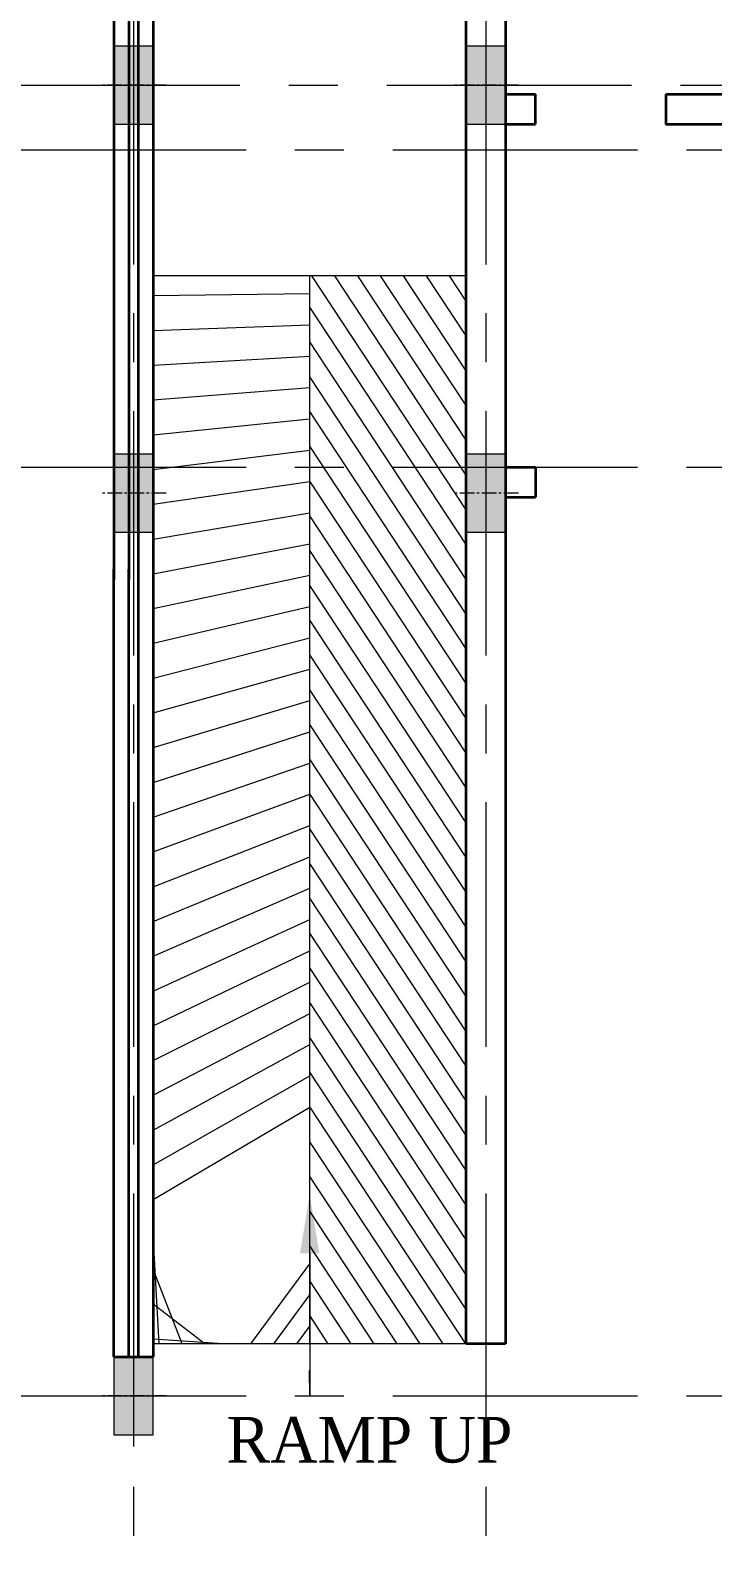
# Model space of a CAD drawing. Header units: inches. Extents: x 1789308 to 1948517, y 1504002 to 1708835.
# Drawn here: x 1897407 to 1898453, y 1665094 to 1667430 of the extents above; entities that cross this region are included whole.
import ezdxf
from ezdxf import colors
from ezdxf.entities.mleader import LeaderData, LeaderLine
from ezdxf.math import Vec2, Vec3

# ---------------------------------------------------------------- set-up
doc = ezdxf.new("R2010")
doc.units = ezdxf.units.IN
doc.header["$LTSCALE"] = 0.015
doc.header["$MEASUREMENT"] = 0
for name, pattern in [('$DDT_AUDIT_GENERATED_(C)', [0]), ('1', [0]), ('CENTER', [2, 1.25, -0.25, 0.25, -0.25]), ('CENTER2', [1.125, 0.75, -0.125, 0.125, -0.125])]:
    doc.linetypes.add(name, pattern=pattern)
for name, color, linetype, lineweight in [('CENTER LINE', 1, 'CENTER2', 18), ('COLUMN - HACTH - STR', 25, '$DDT_AUDIT_GENERATED_(C)', 15), ('COLUMN - STR', 6, 'Continuous', 15), ('GRID - COLUMN - STR', 251, 'CENTER', 15), ('RAMP', 252, '1', 9), ('SECTION -  LINE - STR', 3, 'Continuous', 20), ('TEXT', 7, 'Continuous', 5), ('wall', 1, 'Continuous', 35)]:
    doc.layers.add(name, color=color, linetype=linetype, lineweight=lineweight)
doc.styles.add('DIM 400', font='times.ttf', dxfattribs={"height": 400})
doc.styles.add('Scale M 100', font='times.ttf', dxfattribs={"width": 0.95, "height": 350})

# ---------------------------------------------------------------- blocks, each defined once
blk = doc.blocks.new('COL 300X600')
at = {"layer": 'COLUMN - HACTH - STR', "ltscale": 100}
blk.add_hatch(color=256, dxfattribs=at).paths.add_polyline_path([(-425169.4546565656, -455076.832704114), (-425169.4546565693, -454476.832704114), (-425469.4546565693, -454476.832704114), (-425469.4546565656, -455076.832704114)])
at = {"layer": 'CENTER LINE', "color": 30, "ltscale": 10000}
for points in [[(-425319.4546565656, -454376.832704114), (-425319.4546565656, -455176.832704114)], [(-425069.4546565656, -454776.832704114), (-425569.4546565656, -454776.832704114)]]:
    blk.add_lwpolyline(points, dxfattribs=at)
at = {"layer": 'COLUMN - STR', "ltscale": 100}
blk.add_lwpolyline([(-425169.4546565656, -455076.832704114), (-425169.4546565656, -454476.832704114), (-425469.4546565656, -454476.832704114), (-425469.4546565656, -455076.832704114)], close=True, dxfattribs=at)
blk = doc.blocks.new('A$C1CC35E0C')
at = {"layer": 'RAMP', "lineweight": 0}
h = blk.add_hatch(dxfattribs=at)
h.set_pattern_fill('ANSI31,_O', color=8, scale=1500, angle=180)
h.set_pattern_definition([(225, (2629291047.672745, -6144989937.795298), (132.5825214724777, -132.5825214724777), [])])
edge = h.paths.add_edge_path()
edge.add_line((43100.4644286118, -35739.99266864441), (44300.46507615666, -35739.99237586639))
edge.add_line((44300.46507615666, -35739.99237586639), (44300.46074254136, -27549.9923644223))
edge.add_line((44300.46074254136, -27549.9923644223), (43100.46226102929, -27549.99265624664))
edge.add_line((43100.46226102929, -27549.99265624664), (43100.4665960751, -35739.99266864441))
h = blk.add_hatch(dxfattribs=at)
h.set_pattern_fill('ANSI31,_O', color=8, scale=1500, angle=90)
h.set_pattern_definition([(135, (2629291047.672745, -6144989937.795298), (-132.5825214724777, -132.5825214724777), [])])
edge = h.paths.add_edge_path()
edge.add_line((45500.4665960751, -35739.99103404663), (45500.46226102929, -27549.99236394546))
edge.add_line((45500.46226102929, -27549.99236394546), (44300.46074254136, -27549.99265672348))
edge.add_line((44300.46074254136, -27549.99265672348), (44300.46507615666, -35739.99132777832))
edge.add_line((44300.46507615666, -35739.99132777832), (45500.4644286118, -35739.9910350003))
at = {"layer": 'GRID - COLUMN - STR', "ltscale": 100000}
for p, q in [((42950.45543925278, 4412.093631506432), (42950.45543925092, -69399.55484300433)), ((45650.4554392565, 4412.093631504686), (45650.45543925092, -69399.55484300433)), ((-12108.71504619066, -26088.99877690559), (88195.26868863124, -26088.99877690536)), ((-12062.34025191143, -26584.6447962448), (88195.26868863124, -26584.64479624468)), ((-12062.34025191143, -29018.70972766331), (88195.26868863124, -29018.7097276632)), ((-12062.34025191143, -36139.00000012456), (88195.26868863124, -36139.00000012456))]:
    blk.add_line(p, q, dxfattribs=at)
at = {"layer": 'RAMP', "color": 8, "lineweight": 0}
for p, q in [((45500.46410013246, -27549.99251036649), (43100.46410013619, -27549.99251036649)), ((44300.46410013246, -35739.99251037475), (44300.46410013246, -27549.99251036637)), ((45500.46410013246, -35739.99251036637), (43100.46410013619, -35739.99251036637))]:
    blk.add_line(p, q, dxfattribs=at)
at = {"layer": 'wall'}
for p, q in [((42800.46410013619, -5229.992510364857), (42800.46410013619, -29879.99251036451)), ((42915.46410013619, -5229.992510364857), (42915.46410013619, -29879.99251036451)), ((42985.46410013246, -5229.992510370095), (42985.46410013991, -29879.99251036567)), ((43100.46410013246, -5229.992510370095), (43100.46410013991, -29879.99251036567)), ((45500.46410012175, -35739.99251037033), (45500.4641001299, -22260.04491001042)), ((45800.46410012571, -22490.04491001042), (45800.46410013456, -35739.99251036998)), ((45800.46410015272, -26158.99877690314), (46030.46410015668, -26158.99877690314)), ((46030.46410015668, -26388.99877690314), (46030.46410015668, -26158.99877690314)), ((47030.46410015668, -26158.99877690314), (47030.46410015668, -26389.35021239612)), ((47030.46410015668, -26158.99877690314), (48200.4489281252, -26158.99877690314)), ((45800.46410015272, -26388.99877690314), (46030.46410015668, -26388.99877690314)), ((47030.46410015691, -26388.99877690314), (48500.44892810099, -26388.99877690314)), ((45800.48578370106, -29018.70972766331), (46030.4641001299, -29018.70972766355)), ((46030.4641001299, -29018.70972766355), (46030.46410012967, -29248.70972766355)), ((45800.48578370106, -29248.70972766331), (46030.46410012967, -29248.70972766355)), ((42800.46410013805, -35840.00000024075), (42800.46410013619, -29799.12406286097)), ((42915.46410013805, -35840.00000024075), (42915.46410013619, -29799.12406286097)), ((42985.46410013991, -29879.99251036556), (42985.46410013246, -35840.00000024063)), ((43100.46410013991, -29879.99251036567), (43100.46410013246, -35840.00000024075)), ((42800.46410013805, -35840.00000024075), (43100.46410013246, -35840.00000024075)), ((45800.46410013246, -35739.99251036998), (45500.46410013246, -35739.99251037033))]:
    blk.add_line(p, q, dxfattribs=at)
at = {"layer": 'COLUMN - STR'}
for p in [(468269.9187567206, 428687.8339272087), (470969.9187567222, 428687.8339272087), (468269.9201079579, 425559.1166529529), (470969.9201079595, 425559.1166529529), (468269.9187567169, 418637.8349664669)]:
    blk.add_blockref('COL 300X600', p, dxfattribs=at)
at = {"layer": 'TEXT', "insert": (43663.03253933205, -36300.36450392753), "char_height": 350, "attachment_point": 1, "style": 'Scale M 100'}
blk.add_mtext_dynamic_manual_height_columns('RAMP UP', width=2886.863902769051, gutter_width=625, heights=[0], dxfattribs=at)
at = {"layer": 'TEXT'}
ml = blk.add_multileader_mtext('Standard', dxfattribs=at)
ml.set_content('', color=256, style='DIM 400')
ml.set_leader_properties()
ml.build(insert=Vec2(0, 0))
ml.multileader.update_dxf_attribs({"text_right_attachment_type": 6, "dogleg_length": 0.36, "arrow_head_size": 450})
ctx = ml.context
ctx.base_point, ctx.char_height, ctx.arrow_head_size, ctx.landing_gap_size, ctx.plane_origin, ctx.plane_x_axis, ctx.plane_y_axis = Vec3(44300.37410054775, -35945.67111783636), 0.18, 450, 0.09, Vec3(44300.46410013246, -35048.9459467571), Vec3(8e-16, 1), Vec3(-1, 8e-16)
ctx.right_attachment = 6
notes = []
notes.append((ctx, [(1, (1, 1, 0), (44300.37410054775, -35946.03111783636), (8.00000000000001e-16, 1), 0.36, [(0, [(44300.46410013246, -34595.9042679962), (44300.46410013246, -36136.01459018199)], 0, [])])]))
ctx.mtext.insert, ctx.mtext.text_direction, ctx.mtext.rotation, ctx.mtext.flow_direction = Vec3(44300.28410054767, -35945.58111783641), Vec3(8e-16, 1), 1.570796326794896, 5
for ctx, leaders in notes:
    for number, flags, end, landing, length, lines in leaders:
        leader = LeaderData()
        leader.index, (leader.has_last_leader_line, leader.has_dogleg_vector, leader.attachment_direction) = number, flags
        leader.last_leader_point, leader.dogleg_vector, leader.dogleg_length = Vec3(end), Vec3(landing), length
        for number, points, colour, breaks in lines:
            line = LeaderLine()
            line.index, line.vertices, line.color, line.breaks = number, Vec3.list(points), colors.encode_raw_color(colour), breaks
            leader.lines.append(line)
        ctx.leaders.append(leader)

msp = doc.modelspace()

# ---------------------------------------------------------------- block references
at = {"layer": 'SECTION -  LINE - STR', "xscale": 0.2, "yscale": 0.2, "zscale": 0.2}
msp.add_blockref('A$C1CC35E0C', (1888975.225108326, 1672563.429375889), dxfattribs=at)

doc.saveas('drawing.dxf')
